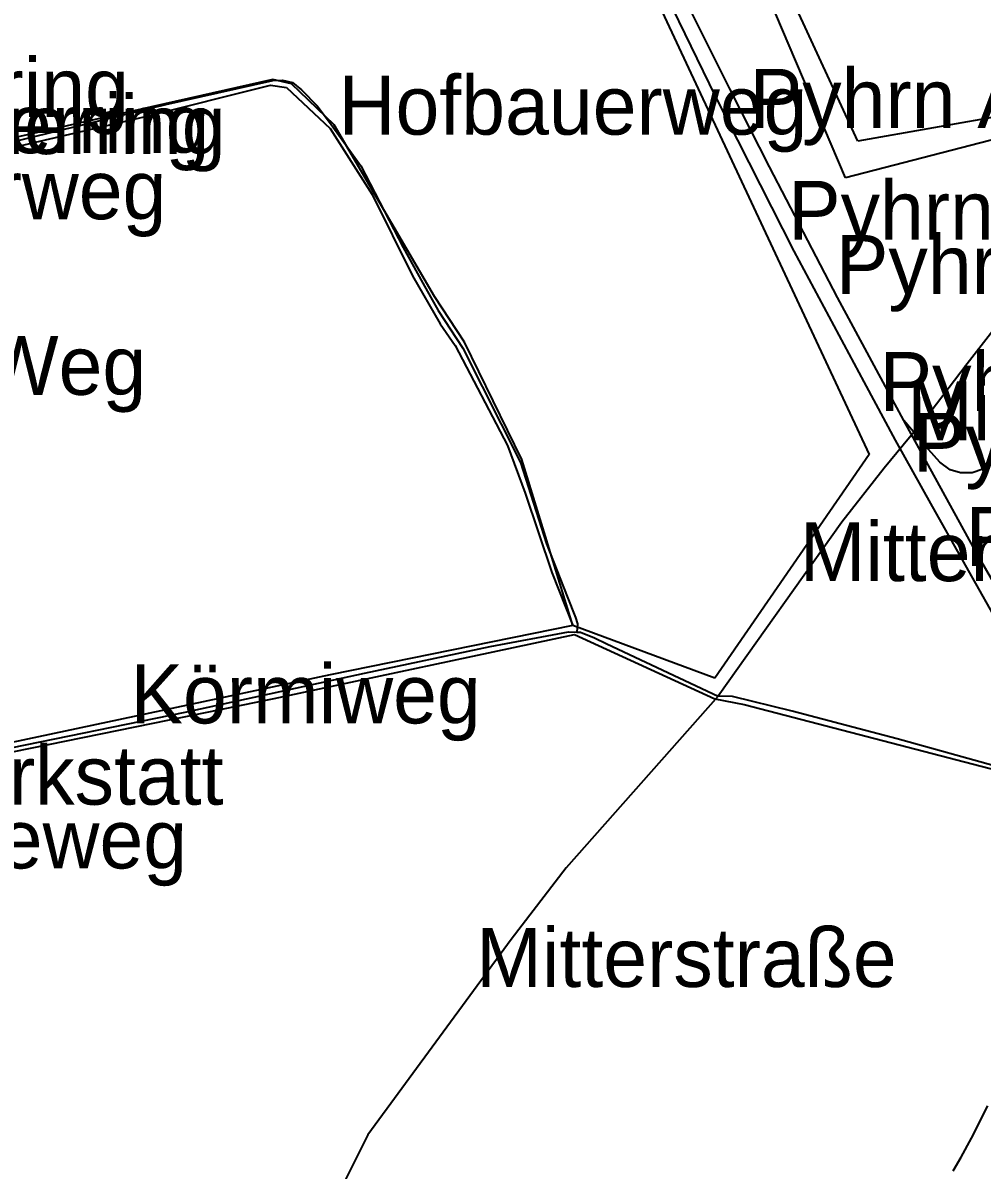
# Model space of a CAD drawing. Extents: x -3657 to 4700, y -7332 to 8131.
# Drawn here: x -2374 to -1668, y -1244 to -399 of the extents above; entities that cross this region are included whole.
import ezdxf

# ---------------------------------------------------------------- set-up
doc = ezdxf.new("R2010")
doc.units = 0
for name, color, linetype in [('OSM_HIGHWAY_MOTORWAY', 8, 'CONTINUOUS'), ('OSM_HIGHWAY_MOTORWAY_LINK', 8, 'CONTINUOUS'), ('OSM_HIGHWAY_RESIDENTIAL', 8, 'CONTINUOUS'), ('OSM_HIGHWAY_TRACK', 8, 'CONTINUOUS'), ('OSM_HIGHWAY_UNCLASSIFIED', 8, 'CONTINUOUS'), ('OSM_LABELS', 8, 'CONTINUOUS'), ('OSM_LANDUSE_FARMLAND', 3, 'CONTINUOUS'), ('OSM_LANDUSE_QUARRY', 3, 'CONTINUOUS'), ('OSM_NATURAL_WATER', 4, 'CONTINUOUS')]:
    doc.layers.add(name, color=color, linetype=linetype)

msp = doc.modelspace()

# ---------------------------------------------------------------- linework, layer by layer
at = {"layer": 'OSM_HIGHWAY_MOTORWAY'}
for p, q in [((-1923.113521, -332.145473), (-1864.326361, -453.047717)), ((-1853.662608, -447.665882), (-1895.665356, -363.257813)), ((-1824.318327, -504.942389), (-1853.662608, -447.665882)), ((-1864.326361, -453.047717), (-1806.502428, -567.066994)), ((-1774.207791, -601.192717), (-1824.318327, -504.942389)), ((-1806.502428, -567.066994), (-1754.981182, -663.461876)), ((-1725.50038, -691.827702), (-1774.207791, -601.192717)), ((-1754.981182, -663.461876), (-1731.681716, -706.32752)), ((-1671.567276, -789.745954), (-1725.50038, -691.827702)), ((-1731.681716, -706.32752), (-1705.64426, -753.040509)), ((-1705.64426, -753.040509), (-1678.097497, -802.366579)), ((-1570.003753, -967.024026), (-1671.567276, -789.745954)), ((-1678.097497, -802.366579), (-1654.130599, -844.709607))]:
    msp.add_line(p, q, dxfattribs=at)
at = {"layer": 'OSM_HIGHWAY_MOTORWAY_LINK'}
for p, q in [((-1707.214244, -713.166008), (-1725.50038, -691.827702)), ((-1698.780323, -722.606458), (-1707.214244, -713.166008)), ((-1691.180693, -728.299638), (-1698.780323, -722.606458)), ((-1683.702414, -730.512417), (-1691.180693, -728.299638)), ((-1674.965114, -730.378983), (-1683.702414, -730.512417)), ((-1667.160703, -727.721424), (-1674.965114, -730.378983))]:
    msp.add_line(p, q, dxfattribs=at)
at = {"layer": 'OSM_HIGHWAY_RESIDENTIAL'}
for p, q in [((-1622.283446, -577.519317), (-1678.704254, -650.040649)), ((-1678.704254, -650.040649), (-1705.886963, -686.056685))]:
    msp.add_line(p, q, dxfattribs=at)
at = {"layer": 'OSM_HIGHWAY_TRACK'}
for p, q in [((-2268.972544, -459.074482), (-2190.283757, -441.494564)), ((-2190.283757, -441.494564), (-2183.192286, -441.238815)), ((-2183.192286, -441.238815), (-2175.676085, -442.995695)), ((-2175.676085, -442.995695), (-2169.024512, -448.244096)), ((-2169.024512, -448.244096), (-2157.268597, -460.242028)), ((-2428.36, -497.814794), (-2268.972544, -459.074482)), ((-2157.268597, -460.242028), (-2147.196432, -473.774451)), ((-2147.196432, -473.774451), (-2125.429028, -504.375295)), ((-2125.429028, -504.375295), (-2094.317568, -564.431675)), ((-2094.317568, -564.431675), (-2079.861584, -590.795992)), ((-2079.861584, -590.795992), (-2068.469723, -610.922273)), ((-2068.469723, -610.922273), (-2050.2746, -638.654288)), ((-2050.2746, -638.654288), (-2007.733357, -722.906684)), ((-2007.733357, -722.906684), (-1988.650852, -782.718435)), ((-1988.650852, -782.718435), (-1973.489514, -821.425389)), ((-1973.489514, -821.425389), (-1967.384022, -836.892603)), ((-1967.384022, -836.892603), (-1965.753363, -841.57391)), ((-1965.753363, -841.57391), (-1966.382873, -847.789706)), ((-1851.599635, -895.114267), (-1862.157205, -894.891877)), ((-1807.640097, -906.033609), (-1851.599635, -895.114267)), ((-1767.692739, -916.630485), (-1807.640097, -906.033609)), ((-1730.233084, -926.293324), (-1767.692739, -916.630485)), ((-1654.403639, -947.464838), (-1730.233084, -926.293324)), ((-1675.480858, -1220.537339), (-1663.398811, -1196.797222)), ((-1683.217008, -1234.503422), (-1675.480858, -1220.537339)), ((-1689.178395, -1244.555443), (-1683.217008, -1234.503422))]:
    msp.add_line(p, q, dxfattribs=at)
at = {"layer": 'OSM_HIGHWAY_UNCLASSIFIED'}
for p, q in [((-1705.886963, -686.056685), (-1739.888104, -727.065374)), ((-1739.888104, -727.065374), (-1771.158838, -766.673007)), ((-1771.158838, -766.673007), (-1862.157205, -894.891877)), ((-2030.244038, -858.286507), (-1972.435273, -847.48948)), ((-1972.435273, -847.48948), (-1966.382873, -847.789706)), ((-1966.382873, -847.789706), (-1963.682805, -847.92314)), ((-1963.682805, -847.92314), (-1953.284509, -851.85944)), ((-1953.284509, -851.85944), (-1944.243831, -856.307238)), ((-2122.751713, -878.056965), (-2030.244038, -858.286507)), ((-1944.243831, -856.307238), (-1862.157205, -894.891877)), ((-2254.728926, -906.711898), (-2122.751713, -878.056965)), ((-1862.157205, -894.891877), (-1974.278298, -1021.398345)), ((-2592.085767, -975.91962), (-2254.728926, -906.711898)), ((-1974.278298, -1021.398345), (-2014.65797, -1074.149218)), ((-2014.65797, -1074.149218), (-2120.339855, -1218.068812)), ((-2120.339855, -1218.068812), (-2142.205857, -1261.73506))]:
    msp.add_line(p, q, dxfattribs=at)
at = {"layer": 'OSM_LANDUSE_FARMLAND'}
for p, q in [((-2013.141078, -155.901514), (-1750.999339, -716.991114)), ((-2190.253419, -440.682841), (-2523.742186, -515.950687)), ((-2285.051602, -468.192466), (-2192.066106, -444.974965)), ((-2192.066106, -444.974965), (-2180.082657, -446.62065)), ((-2176.608973, -443.829657), (-2190.253419, -440.682841)), ((-2180.082657, -446.62065), (-2147.93971, -476.732236)), ((-2145.019692, -474.01908), (-2176.608973, -443.829657)), ((-2369.254292, -487.718295), (-2285.051602, -468.192466)), ((-2147.93971, -476.732236), (-2117.177134, -525.380016)), ((-2071.147038, -600.46995), (-2145.019692, -474.01908)), ((-2518.106931, -522.989325), (-2369.254292, -487.718295)), ((-2117.177134, -525.380016), (-2087.31711, -585.380799)), ((-2087.31711, -585.380799), (-2066.975584, -620.774144)), ((-2049.091425, -634.184252), (-2071.147038, -600.46995)), ((-2066.975584, -620.774144), (-2055.9857, -636.64166)), ((-2055.9857, -636.64166), (-2017.335285, -710.297179)), ((-2006.823221, -720.538232), (-2049.091425, -634.184252)), ((-2017.335285, -710.297179), (-2004.320349, -745.290223)), ((-1750.999339, -716.991114), (-1864.606986, -881.570725)), ((-1969.31806, -842.952727), (-2006.823221, -720.538232)), ((-2004.320349, -745.290223), (-1984.790361, -803.889949)), ((-1984.790361, -803.889949), (-1969.31806, -842.952727)), ((-1969.31806, -842.952727), (-2147.93971, -879.168914)), ((-1864.606986, -881.570725), (-1969.31806, -842.952727)), ((-2189.358453, -896.726593), (-1967.945272, -849.45763)), ((-1967.945272, -849.45763), (-1864.682831, -897.02682)), ((-2147.93971, -879.168914), (-2448.997319, -943.0504)), ((-2407.495146, -941.004413), (-2189.358453, -896.726593)), ((-1864.682831, -897.02682), (-1843.059532, -901.040957)), ((-1843.059532, -901.040957), (-1650.588655, -951.278824))]:
    msp.add_line(p, q, dxfattribs=at)
at = {"layer": 'OSM_LANDUSE_QUARRY'}
for p, q in [((-1768.458769, -513.092977), (-1921.042963, -153.410748)), ((-1566.932047, -461.220544), (-1768.458769, -513.092977))]:
    msp.add_line(p, q, dxfattribs=at)
at = {"layer": 'OSM_NATURAL_WATER'}
for p, q in [((-1759.243649, -486.239402), (-1889.544695, -203.426226)), ((-1645.605664, -465.990806), (-1759.243649, -486.239402))]:
    msp.add_line(p, q, dxfattribs=at)

# ---------------------------------------------------------------- texts
at = {"layer": 'OSM_LABELS'}
for s, p in [('Hofbauerring', (-2631.957071, -468.259112)), ('Pyhrn Autobahn', (-1838.990468, -476.304135)), ('Hofbauerweg', (-2141.825088, -481.325542)), ('Hofbauerring', (-2572.603012, -494.952063)), ('Hofbauerring', (-2560.711786, -495.601694)), ('Hofbauerweg', (-2614.003967, -543.619129)), ('Pyhrn Autobahn', (-1810.696176, -558.797613)), ('Pyhrn Autobahn', (-1775.505391, -598.70034)), ('Jochen-Rindt-Weg', (-2764.322049, -672.979327)), ('Pyhrn Autobahn', (-1743.331449, -684.894698)), ('Mitterstraße', (-1722.887533, -706.56103)), ('Pyhrn Autobahn', (-1718.662988, -729.684015)), ('Pyhrn Autobahn', (-1680.009159, -798.943498)), ('Mitterstraße', (-1802.054592, -810.205861)), ('Körmiweg', (-2295.192831, -915.012944)), ("Guggi's Naturwerkstatt", (-2812.061271, -974.871917)), ('Getreideweg', (-2582.593814, -1021.848685)), ('Mitterstraße', (-2040.3776, -1109.174698))]:
    msp.add_text(s, height=43.418293, dxfattribs=at).set_placement(p)

doc.saveas('drawing.dxf')
